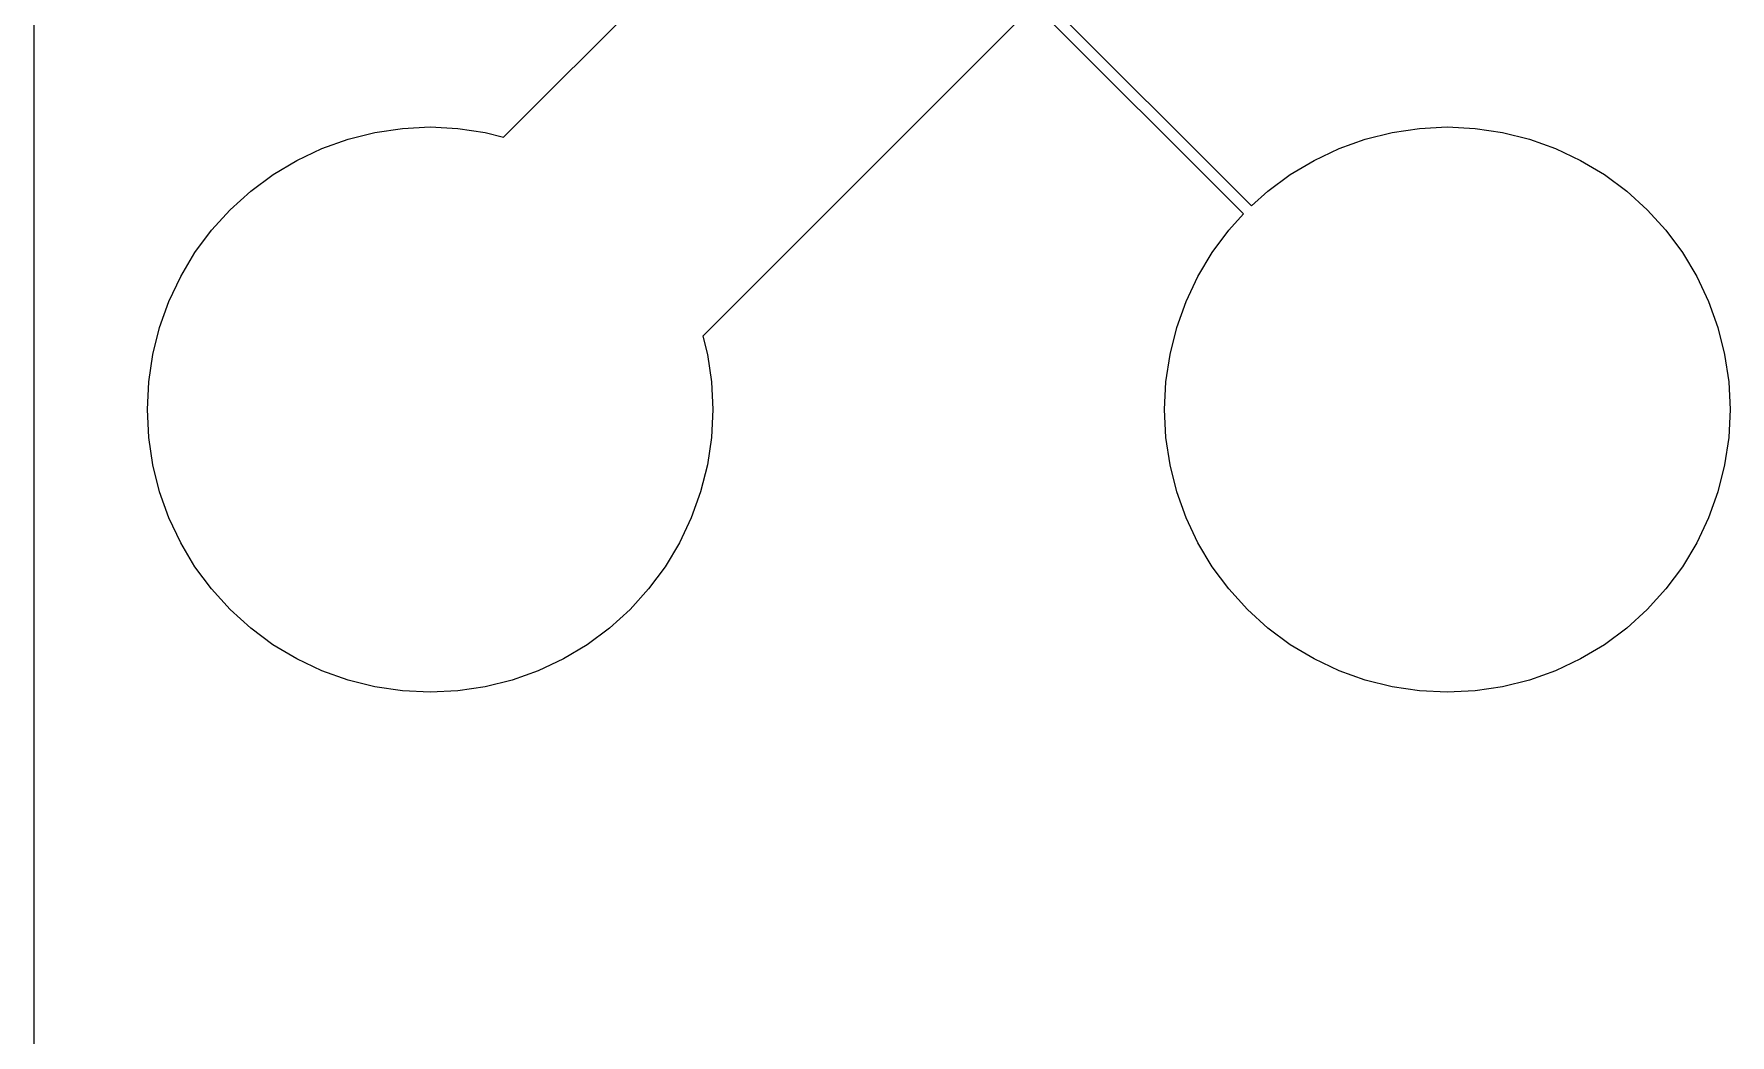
# Model space of a CAD drawing. Extents: x -16 to 132, y -40 to 113.
# Drawn here: x 1.02 to 16.36, y 17.36 to 26.41 of the extents above; entities that cross this region are included whole.
import ezdxf

# ---------------------------------------------------------------- set-up
doc = ezdxf.new("R2010")
doc.units = 0

msp = doc.modelspace()

# ---------------------------------------------------------------- linework, layer by layer
for p, q in [((1.0226, 72.6046), (1.0226, 1.0226)), ((5.26976, 25.4771), (8.267, 28.4743)), ((10.1398, 26.7461), (12.0324, 24.8535)), ((10.0675, 26.6738), (7.07025, 23.6766)), ((11.9601, 24.7812), (10.0675, 26.6738)), ((3.86247, 25.4578), (4.10582, 25.5187)), ((4.10582, 25.5187), (4.354, 25.5556)), ((4.354, 25.5556), (4.60458, 25.5679)), ((4.60458, 25.5679), (4.85518, 25.5556)), ((4.85518, 25.5556), (5.10333, 25.5187)), ((5.10333, 25.5187), (5.26976, 25.4771)), ((13.0601, 25.4578), (13.3035, 25.5187)), ((13.3035, 25.5187), (13.5516, 25.5556)), ((13.5516, 25.5556), (13.8022, 25.5679)), ((13.8022, 25.5679), (14.0528, 25.5556)), ((14.0528, 25.5556), (14.301, 25.5187)), ((14.301, 25.5187), (14.5443, 25.4578)), ((3.39944, 25.266), (3.62625, 25.3733)), ((3.62625, 25.3733), (3.86247, 25.4578)), ((12.5971, 25.266), (12.8239, 25.3733)), ((12.8239, 25.3733), (13.0601, 25.4578)), ((14.5443, 25.4578), (14.7805, 25.3733)), ((14.7805, 25.3733), (15.0073, 25.266)), ((3.18427, 25.137), (3.39944, 25.266)), ((12.3819, 25.137), (12.5971, 25.266)), ((15.0073, 25.266), (15.2225, 25.137)), ((2.98276, 24.9876), (3.18427, 25.137)), ((12.1804, 24.9876), (12.3819, 25.137)), ((15.2225, 25.137), (15.424, 24.9876)), ((2.79684, 24.8191), (2.98276, 24.9876)), ((12.0324, 24.8535), (12.1804, 24.9876)), ((15.424, 24.9876), (15.6099, 24.8191)), ((2.62836, 24.6332), (2.79684, 24.8191)), ((11.826, 24.6332), (11.9601, 24.7812)), ((15.6099, 24.8191), (15.7784, 24.6332)), ((2.47891, 24.4317), (2.62836, 24.6332)), ((11.6766, 24.4317), (11.826, 24.6332)), ((15.7784, 24.6332), (15.9279, 24.4317)), ((2.34991, 24.2165), (2.47891, 24.4317)), ((11.5476, 24.2165), (11.6766, 24.4317)), ((15.9279, 24.4317), (16.0569, 24.2165)), ((2.24268, 23.9897), (2.34991, 24.2165)), ((11.4403, 23.9897), (11.5476, 24.2165)), ((16.0569, 24.2165), (16.1641, 23.9897)), ((2.15814, 23.7535), (2.24268, 23.9897)), ((11.3558, 23.7535), (11.4403, 23.9897)), ((16.1641, 23.9897), (16.2486, 23.7535)), ((2.09718, 23.5101), (2.15814, 23.7535)), ((7.07025, 23.6766), (7.11194, 23.5101)), ((11.2948, 23.5101), (11.3558, 23.7535)), ((16.2486, 23.7535), (16.3096, 23.5101)), ((2.06038, 23.2619), (2.09718, 23.5101)), ((7.11194, 23.5101), (7.14876, 23.262)), ((11.258, 23.262), (11.2948, 23.5101)), ((16.3096, 23.5101), (16.3464, 23.262)), ((2.04807, 23.0114), (2.06038, 23.2619)), ((7.14876, 23.262), (7.16106, 23.0114)), ((11.2457, 23.0114), (11.258, 23.262)), ((16.3464, 23.262), (16.3587, 23.0114)), ((2.06038, 22.7608), (2.04807, 23.0114)), ((7.16106, 23.0114), (7.14877, 22.7608)), ((11.258, 22.7608), (11.2457, 23.0114)), ((16.3587, 23.0114), (16.3464, 22.7608)), ((2.09718, 22.5126), (2.06038, 22.7608)), ((7.14877, 22.7608), (7.11192, 22.5126)), ((11.2949, 22.5126), (11.258, 22.7608)), ((16.3464, 22.7608), (16.3096, 22.5126)), ((2.15814, 22.2692), (2.09718, 22.5126)), ((7.11192, 22.5126), (7.05098, 22.2693)), ((11.3558, 22.2693), (11.2949, 22.5126)), ((16.3096, 22.5126), (16.2486, 22.2692)), ((2.24268, 22.033), (2.15814, 22.2692)), ((7.05098, 22.2693), (6.96646, 22.0331)), ((11.4403, 22.033), (11.3558, 22.2693)), ((16.2486, 22.2692), (16.1641, 22.033)), ((2.34991, 21.8062), (2.24268, 22.033)), ((6.96646, 22.0331), (6.85919, 21.8062)), ((11.5476, 21.8062), (11.4403, 22.033)), ((16.1641, 22.033), (16.0569, 21.8062)), ((2.47891, 21.591), (2.34991, 21.8062)), ((6.85919, 21.8062), (6.73021, 21.5911)), ((11.6766, 21.591), (11.5476, 21.8062)), ((16.0569, 21.8062), (15.9279, 21.591)), ((2.62834, 21.3895), (2.47891, 21.591)), ((6.73021, 21.5911), (6.58078, 21.3896)), ((11.826, 21.3895), (11.6766, 21.591)), ((15.9279, 21.591), (15.7784, 21.3895)), ((2.79683, 21.2036), (2.62834, 21.3895)), ((6.58078, 21.3896), (6.41229, 21.2036)), ((11.9945, 21.2036), (11.826, 21.3895)), ((15.7784, 21.3895), (15.6099, 21.2036)), ((2.98273, 21.0351), (2.79683, 21.2036)), ((6.41229, 21.2036), (6.22639, 21.0352)), ((12.1804, 21.0351), (11.9945, 21.2036)), ((15.6099, 21.2036), (15.424, 21.0351)), ((3.18425, 20.8857), (2.98273, 21.0351)), ((6.22639, 21.0352), (6.02487, 20.8857)), ((12.3819, 20.8857), (12.1804, 21.0351)), ((15.424, 21.0351), (15.2225, 20.8857)), ((3.39941, 20.7567), (3.18425, 20.8857)), ((6.02487, 20.8857), (5.80968, 20.7567)), ((12.5971, 20.7567), (12.3819, 20.8857)), ((15.2225, 20.8857), (15.0074, 20.7567)), ((3.62622, 20.6495), (3.39941, 20.7567)), ((5.80968, 20.7567), (5.58289, 20.6495)), ((12.8239, 20.6495), (12.5971, 20.7567)), ((15.0074, 20.7567), (14.7805, 20.6495)), ((3.86244, 20.5649), (3.62622, 20.6495)), ((4.1058, 20.504), (3.86244, 20.5649)), ((5.34666, 20.5649), (5.10329, 20.504)), ((5.58289, 20.6495), (5.34666, 20.5649)), ((13.0601, 20.5649), (12.8239, 20.6495)), ((13.3035, 20.504), (13.0601, 20.5649)), ((14.5443, 20.5649), (14.301, 20.504)), ((14.7805, 20.6495), (14.5443, 20.5649)), ((4.35397, 20.4672), (4.1058, 20.504)), ((4.60455, 20.4549), (4.35397, 20.4672)), ((4.85515, 20.4672), (4.60455, 20.4549)), ((5.10329, 20.504), (4.85515, 20.4672)), ((13.5516, 20.4672), (13.3035, 20.504)), ((13.8022, 20.4549), (13.5516, 20.4672)), ((14.0528, 20.4672), (13.8022, 20.4549)), ((14.301, 20.504), (14.0528, 20.4672))]:
    msp.add_line(p, q)

doc.saveas('drawing.dxf')
